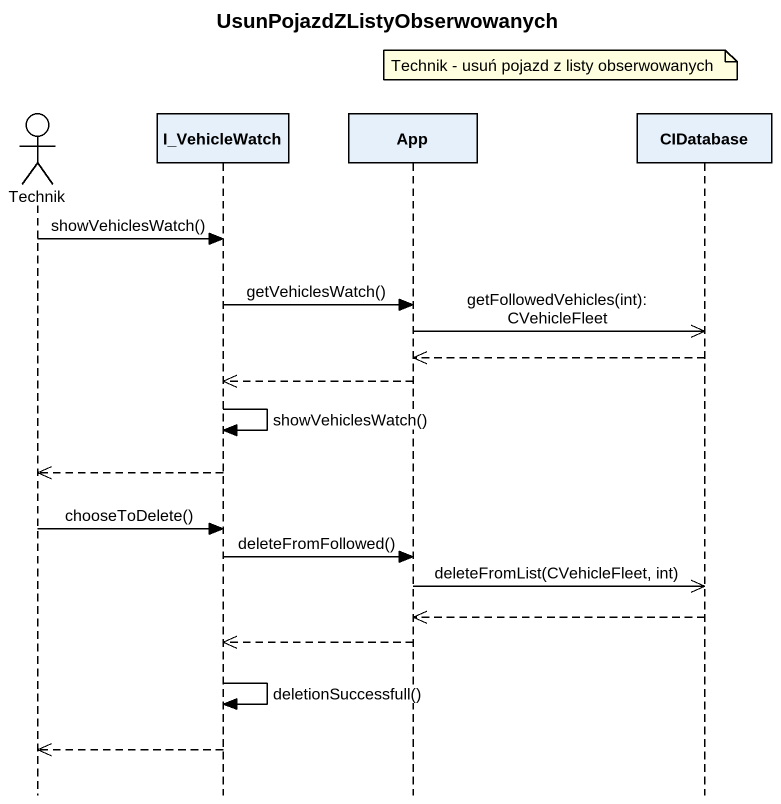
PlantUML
@startuml
title UsunPojazdZListyObserwowanych
hide footbox
actor Technik
participant I_VehicleWatch
participant App
participant CIDatabase

note over CIDatabase : Technik - usuń pojazd z listy obserwowanych
Technik -> I_VehicleWatch : showVehiclesWatch()
I_VehicleWatch -> App : getVehiclesWatch()
App ->> CIDatabase : getFollowedVehicles(int): CVehicleFleet
CIDatabase -->> App
App -->> I_VehicleWatch
I_VehicleWatch -> I_VehicleWatch : showVehiclesWatch()
I_VehicleWatch -->> Technik
Technik -> I_VehicleWatch : chooseToDelete()
I_VehicleWatch -> App : deleteFromFollowed()
App ->> CIDatabase : deleteFromList(CVehicleFleet, int)
CIDatabase -->> App
App -->> I_VehicleWatch
I_VehicleWatch -> I_VehicleWatch : deletionSuccessfull()
I_VehicleWatch -->> Technik
@enduml
